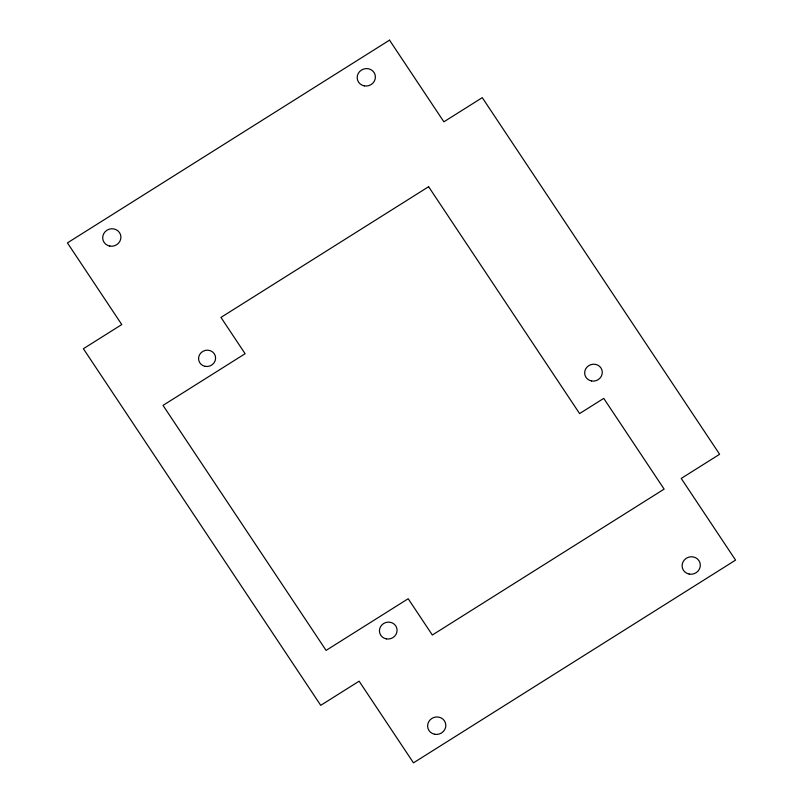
<?xml version="1.0" encoding="UTF-8"?>
<svg xmlns="http://www.w3.org/2000/svg" width="803" height="803" viewBox="0 0 803 803"><rect width="100%" height="100%" fill="white"/><g stroke="black" fill="none" stroke-linecap="round" stroke-linejoin="round"><path stroke-width="1.2" d="M389.525 40.15L67.422 242.887L121.775 324.563L83.382 348.723L320.728 705.345L359.122 681.185L413.475 762.85L735.578 560.113L681.225 478.437L719.618 454.277L482.272 97.655L443.878 121.815L389.525 40.15M428.611 186.718L220.955 317.416L245.116 353.711L163.019 405.385L326.088 650.4L408.185 598.727L432.335 635.022L664.131 489.117L603.746 398.378L579.595 413.575L428.611 186.718M689.165 574.075A9.154 8.692 -18.4 0 0 699.925 562.682A9.154 8.692 -18.4 0 0 684.537 559.751A9.154 8.692 -18.4 0 0 689.165 574.075M434.664 734.263A9.154 8.692 -18.4 0 0 445.424 722.871A9.154 8.692 -18.4 0 0 430.047 719.94A9.154 8.692 -18.4 0 0 434.664 734.263M364.241 85.881A9.154 8.692 -18.4 0 0 375.001 74.488A9.154 8.692 -18.4 0 0 359.624 71.557A9.154 8.692 -18.4 0 0 364.241 85.881M109.75 246.069A9.154 8.692 -18.4 0 0 120.51 234.677A9.154 8.692 -18.4 0 0 105.123 231.746A9.154 8.692 -18.4 0 0 109.75 246.069M591.49 380.953A8.873 8.421 -18.4 0 0 601.909 369.922A8.873 8.421 -18.4 0 0 587.013 367.081A8.873 8.421 -18.4 0 0 591.49 380.953M205.166 366.359A8.572 8.13 -18.4 0 0 215.234 355.709A8.572 8.13 -18.4 0 0 200.84 352.959A8.572 8.13 -18.4 0 0 205.166 366.359M386.283 638.877A8.873 8.421 -18.4 0 0 396.702 627.846A8.873 8.421 -18.4 0 0 381.806 624.995A8.873 8.421 -18.4 0 0 386.283 638.877"/></g></svg>
